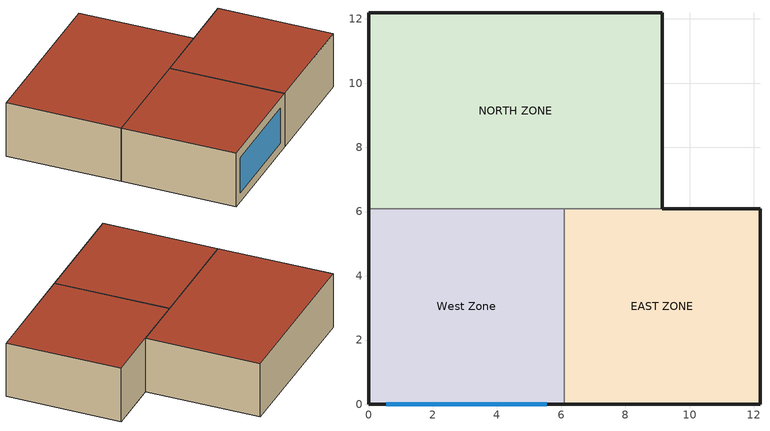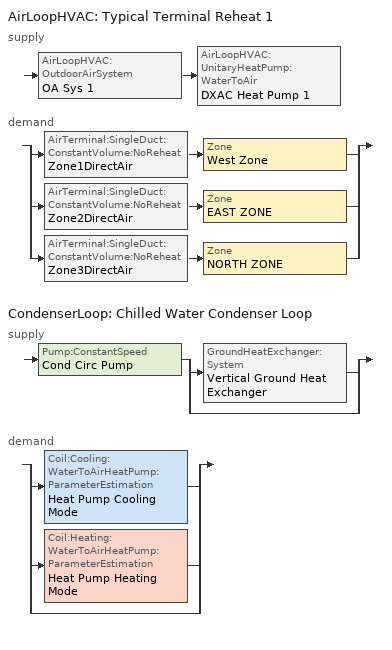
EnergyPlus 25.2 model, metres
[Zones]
West Zone
 floor adiabatic (FLOOR SLAB 8 IN): 0,0 0,6.1 6.1,6.1 6.1,0 z0
 wall outside (EXTWALL80): 0,6.1 0,0 6.1,0 z0:3.05
 wall to NORTH ZONE (PARTITION06): 6.1,6.1 0,6.1 z0:3.05
 wall to EAST ZONE (PARTITION06): 6.1,0 6.1,6.1 z0:3.05
 window (WIN-CON-LIGHT): 0.55,0 5.55,0 z0.5:2.5
 roof outside (ROOF34): 0,6.1 0,0 6.1,0 6.1,6.1 z3.05
EAST ZONE
 floor adiabatic (FLOOR SLAB 8 IN): 6.1,0 6.1,6.1 12.19,6.1 12.19,0 z0
 wall outside (EXTWALL80): 6.1,0 12.19,0 12.19,6.1 9.14,6.1 z0:3.05
 wall to NORTH ZONE (PARTITION06): 9.14,6.1 6.1,6.1 z0:3.05
 roof outside (ROOF34): 6.1,6.1 6.1,0 12.19,0 12.19,6.1 z3.05
NORTH ZONE
 floor adiabatic (FLOOR SLAB 8 IN): 0,6.1 0,12.19 9.14,12.19 9.14,6.1 z0
 wall outside (EXTWALL80): 9.14,6.1 9.14,12.19 0,12.19 0,6.1 z0:3.05
 roof outside (ROOF34): 0,12.19 0,6.1 9.14,6.1 9.14,12.19 z3.05
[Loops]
AirLoopHVAC 'Typical Terminal Reheat 1'
 supply: AirLoopHVAC:OutdoorAirSystem 'OA Sys 1' > AirLoopHVAC:UnitaryHeatPump:WaterToAir 'DXAC Heat Pump 1'
 demand: split
  | AirTerminal:SingleDuct:ConstantVolume:NoReheat 'Zone1DirectAir' > Zone 'West Zone'
  | AirTerminal:SingleDuct:ConstantVolume:NoReheat 'Zone2DirectAir' > Zone 'EAST ZONE'
  | AirTerminal:SingleDuct:ConstantVolume:NoReheat 'Zone3DirectAir' > Zone 'NORTH ZONE'
CondenserLoop 'Chilled Water Condenser Loop'
 supply: Pump:ConstantSpeed 'Cond Circ Pump' > split
  | GroundHeatExchanger:System 'Vertical Ground Heat Exchanger'
  | bypass
 demand: split
  | Coil:Cooling:WaterToAirHeatPump:ParameterEstimation 'Heat Pump Cooling Mode'
  | Coil:Heating:WaterToAirHeatPump:ParameterEstimation 'Heat Pump Heating Mode'
  | bypass
[Building]
NONE: Loads convergence tolerance value=0.04; Maximum number of warmup days=25; Minimum number of warmup days=6; North axis=0; Solar distribution=FullInteriorAndExterior; Temperature convergence tolerance value=0.4; Terrain=Suburbs
[Site:GroundTemperature:Deep]
13.03, 13.03, 13.13, 13.3, 13.43, 13.52, 13.62, 13.77, 13.78, 13.55, 13.44, 13.2
[Site:GroundTemperature:Undisturbed:KusudaAchenbach]
Vertical Ground Heat Exchanger Ground Temps: 3.2, 13.375, 8, 920, 2551.09, 0.692626
[Site:Location]
CHICAGO_IL_USA Design_Conditions: Elevation=190; Latitude=41.78; Longitude=-87.75; Time zone=-6
[SizingPeriod:DesignDay] Barometric pressure=99063; Day of month=21; Daylight saving time indicator=No; Humidity condition type=WetBulb; Rain indicator=No; Snow indicator=No; Solar model indicator=ASHRAEClearSky
Name | Daily dry bulb temperature range | Day type | Maximum dry bulb temperature | Month | Sky clearness | Wetbulb or dewpoint at maximum dry bulb | Wind direction | Wind speed
CHICAGO Ann Clg .4% Condns DB=>MWB | 10.7 | SummerDesignDay | 33.2 | 7 | 1 | 23.8 | 230 | 5.3
CHICAGO Ann Htg 99% Condns DB | 0 | WinterDesignDay | -17.3 | 1 | 0 | -17.3 | 270 | 4.9
[Construction]
EXTWALL80: A1 - 1 IN STUCCO, C4 - 4 IN COMMON BRICK, E1 - 3 / 4 IN PLASTER OR GYP BOARD
FLOOR SLAB 8 IN: C10 - 8 IN HW CONCRETE
PARTITION06: E1 - 3 / 4 IN PLASTER OR GYP BOARD, C6 - 8 IN CLAY TILE, E1 - 3 / 4 IN PLASTER OR GYP BOARD
ROOF34: E2 - 1 / 2 IN SLAG OR STONE, E3 - 3 / 8 IN FELT AND MEMBRANE, B5 - 1 IN DENSE INSULATION, C12 - 2 IN HW CONCRETE
WIN-CON-LIGHT: WIN-LAY-GLASS-LIGHT
[Material] Thermal absorptance=0.9
Name | Conductivity | Density | Roughness | Solar absorptance | Specific heat | Thickness | Visible absorptance
A1 - 1 IN STUCCO | 0.691831 | 1858.142 | Smooth | 0.92 | 836.8 | 0.0253898 | 0.92
B5 - 1 IN DENSE INSULATION | 0.0432394 | 91.30524 | VeryRough | 0.5 | 836.8 | 0.0253898 | 0.5
C4 - 4 IN COMMON BRICK | 0.726422 | 1922.216 | Rough | 0.76 | 836.8 | 0.101498 | 0.76
C6 - 8 IN CLAY TILE | 0.570761 | 1121.292 | Smooth | 0.82 | 836.8 | 0.203302 | 0.82
C10 - 8 IN HW CONCRETE | 1.729577 | 2242.585 | MediumRough | 0.65 | 836.8 | 0.203302 | 0.65
C12 - 2 IN HW CONCRETE | 1.729577 | 2242.585 | MediumRough | 0.65 | 836.8 | 0.0509016 | 0.65
E1 - 3 / 4 IN PLASTER OR GYP BOARD | 0.726422 | 1601.846 | Smooth | 0.92 | 836.8 | 0.01905 | 0.92
E2 - 1 / 2 IN SLAG OR STONE | 1.435549 | 881.0155 | Rough | 0.55 | 1673.6 | 0.0127102 | 0.55
E3 - 3 / 8 IN FELT AND MEMBRANE | 0.190253 | 1121.292 | Rough | 0.75 | 1673.6 | 0.00954024 | 0.75
[WindowMaterial:Glazing]
WIN-LAY-GLASS-LIGHT: Back side infrared hemispherical emissivity=0.84; Back side solar reflectance at normal incidence=0.031; Back side visible reflectance at normal incidence=0.05; Conductivity=0.9; Front side infrared hemispherical emissivity=0.84; Front side solar reflectance at normal incidence=0.031; Front side visible reflectance at normal incidence=0.05; Infrared transmittance at normal incidence=0; Optical data type=SpectralAverage; Solar transmittance at normal incidence=0.9; Thickness=0.003; Visible transmittance at normal incidence=0.9
[AirLoopHVAC]
Typical Terminal Reheat 1: Design supply air flow rate=2
[AirLoopHVAC:UnitaryHeatPump:WaterToAir]
DXAC Heat Pump 1: Availability schedule=FanAndCoilAvailSched; Controlling zone or thermostat location=East Zone; Cooling coil=Heat Pump Cooling Mode; Cooling convergence=0.001; Fan placement=BlowThrough; Heating coil=Heat Pump Heating Mode; Heating convergence=0.001; Maximum outdoor dry bulb temperature for supplemental heater operation=21; Maximum supply air temperature from supplemental heater=50; Supplemental heating coil=Heat Pump DX Supp Heating Coil 1; Supply air fan=Supply Fan 1; Supply air fan operating mode schedule=CyclingFanSch; Supply air flow rate=2
[AirTerminal:SingleDuct:ConstantVolume:NoReheat] Availability schedule=FanAndCoilAvailSched
Name | Maximum air flow rate
Zone1DirectAir; Zone3DirectAir | 0.7
Zone2DirectAir | 0.6
[AvailabilityManager:Scheduled]
Name | Schedule
Heat Pump 1 Avail | FanAndCoilAvailSched
Outdoor Air 1 Avail | OutdoorAirAvailSched
[Coil:Cooling:WaterToAirHeatPump:ParameterEstimation]
Heat Pump Cooling Mode: Compressor efficiency=2.62556; Compressor power losses=837.788; Compressor type=Scroll; Design source side flow rate=0.001; Fan delay time=60; High pressure cutoff=3000000; Latent capacity time constant=60; Leak rate coefficient=0.00897686; Load side outside surface heat transfer coefficient=1987.58; Load side total heat transfer coefficient=2507.76; Low pressure cutoff=0; Maximum cycling rate=2.5; Nominal cooling coil capacity=25000; Nominal time for condensate removal to begin=1000; Part load fraction correlation curve=HPACCOOLPLFFPLR; Ratio of initial moisture evaporation rate and steady state latent capacity=1.5; Refrigerant type=R22; Refrigerant volume flow rate=0.00467073; Source side heat transfer resistance1=0.00351058; Source side heat transfer resistance2=0.00086791; Superheat temperature at the evaporator outlet=2.50345; Volume ratio=0.429867
[Coil:Heating:Fuel]
Heat Pump DX Supp Heating Coil 1: Availability schedule=FanAndCoilAvailSched; Burner efficiency=0.8; Fuel type=NaturalGas; Nominal capacity=32000
[Coil:Heating:WaterToAirHeatPump:ParameterEstimation]
Heat Pump HEATING Mode: Compressor efficiency=2.05365; Compressor power losses=391.471; Compressor type=Scroll; Design source side flow rate=0.001; Gross rated heating capacity=25000; High pressure cutoff=3000000; Leak rate coefficient=9.64709e-05; Load side total heat transfer coefficient=679.8; Low pressure cutoff=0; Part load fraction correlation curve=HPACHEATPLFFPLR; Refrigerant type=R22; Refrigerant volume flow rate=0.00380105; Source side heat transfer resistance1=8.47544e-08; Source side heat transfer resistance2=4.83787e-05; Superheat temperature at the evaporator outlet=0.079252; Volume ratio=0.758407
[CondenserEquipmentList]
All Towers: Vertical Ground Heat Exchanger, GroundHeatExchanger:System
[CondenserEquipmentOperationSchemes]
Tower Loop Operation: Control scheme 1=Year Round Tower Operation; Control scheme 1 schedule=ON
[CondenserLoop]
Chilled Water Condenser Loop: Condenser equipment operation scheme=Tower Loop Operation; Condenser loop volume=Autocalculate; Fluid type=UserDefinedFluidType; Load distribution scheme=SequentialLoad; Maximum loop flow rate=0.0033; Maximum loop temperature=80; Minimum loop flow rate=0; Minimum loop temperature=10; User defined fluid type=PropyleneGlycol15Percent
[Controller:OutdoorAir]
OA Controller 1: Economizer control action type=ModulateFlow; Economizer control type=NoEconomizer; Lockout type=NoLockout; Maximum outdoor air flow rate=1; Minimum limit type=FixedMinimum; Minimum outdoor air flow rate=0.51; Minimum outdoor air schedule=OAFractionSched
[ElectricEquipment] Design level=1000; Design level calculation method=EquipmentLevel; Fraction latent=0; Fraction lost=0; Fraction radiant=0.3; Schedule=INTERMITTENT
Name | Zone or zonelist or space or spacelist
EAST ZONE ElecEq 1 | EAST ZONE
NORTH ZONE ElecEq 1 | NORTH ZONE
West Zone ElecEq 1 | West Zone
[Fan:OnOff]
Supply Fan 1: Availability schedule=FanAndCoilAvailSched; Fan total efficiency=0.7; Maximum flow rate=2; Motor efficiency=0.9; Motor in airstream fraction=1; Pressure rise=300
[GroundHeatExchanger:ResponseFactors]
Vertical Ground Heat Exchanger g-functions: G function reference ratio=0.0005; G function g value 1=-0.348322; G function ln t ts value 1=-15.2996; G function g value 2=0.022208; G function ln t ts value 2=-14.201; G function g value 3=0.412345; G function ln t ts value 3=-13.2202; G function g value 4=0.867498; G function ln t ts value 4=-12.2086; G function g value 5=1.357839; G function ln t ts value 5=-11.1888; G function g value 6=1.852024; G function ln t ts value 6=-10.1816; G function g value 7=2.345656; G function ln t ts value 7=-9.1815; G function g value 8=2.593958; G function ln t ts value 8=-8.6809; G function g value 9=2.679; G function ln t ts value 9=-8.5; G function g value 10=3.023; G function ln t ts value 10=-7.8; G function g value 11=3.32; G function ln t ts value 11=-7.2; G function g value 12=3.681; G function ln t ts value 12=-6.5; G function g value 13=4.071; G function ln t ts value 13=-5.9; G function g value 14=4.828; G function ln t ts value 14=-5.2; G function g value 15=6.253; G function ln t ts value 15=-4.5; G function g value 16=7.894; G function ln t ts value 16=-3.963; G function g value 17=11.82; G function ln t ts value 17=-3.27; G function g value 18=15.117; G function ln t ts value 18=-2.864; G function g value 19=18.006; G function ln t ts value 19=-2.577; G function g value 20=22.887; G function ln t ts value 20=-2.171; G function g value 21=26.924; G function ln t ts value 21=-1.884; G function g value 22=38.004; G function ln t ts value 22=-1.191; G function g value 23=49.919; G function ln t ts value 23=-0.497; G function g value 24=53.407; G function ln t ts value 24=-0.274; G function g value 25=56.632; G function ln t ts value 25=-0.051; G function g value 26=59.825; G function ln t ts value 26=0.196; G function g value 27=62.349; G function ln t ts value 27=0.419; G function g value 28=64.524; G function ln t ts value 28=0.642; G function g value 29=66.412; G function ln t ts value 29=0.873; G function g value 30=67.993; G function ln t ts value 30=1.112; G function g value 31=69.162; G function ln t ts value 31=1.335; G function g value 32=70.476; G function ln t ts value 32=1.679; G function g value 33=71.361; G function ln t ts value 33=2.028; G function g value 34=71.79; G function ln t ts value 34=2.275; G function g value 35=72.511; G function ln t ts value 35=3.003; Ghe vertical properties object=Vertical Ground Heat Exchanger Props; Number of boreholes=120
[GroundHeatExchanger:System]
Vertical Ground Heat Exchanger: Design flow rate=0.0033; Ghe vertical responsefactors object=Vertical Ground Heat Exchanger g-functions; Ground thermal conductivity=0.692626; Ground thermal heat capacity=2.347e+06; Undisturbed ground temperature model=Vertical Ground Heat Exchanger Ground Temps; Undisturbed ground temperature model type=Site:GroundTemperature:Undisturbed:KusudaAchenbach
[GroundHeatExchanger:Vertical:Properties]
Vertical Ground Heat Exchanger Props: Borehole diameter=0.127016; Borehole length=76.2; Depth of top of borehole=1; Grout thermal conductivity=0.692626; Grout thermal heat capacity=3.9e+06; Pipe outer diameter=0.0266667; Pipe thermal conductivity=0.391312; Pipe thermal heat capacity=1.542e+06; Pipe thickness=0.00241285; U tube distance=0.051225
[Lights] Design level calculation method=LightingLevel; End use subcategory=GeneralLights; Fraction radiant=0.2; Fraction replaceable=0; Fraction visible=0.2; Return air fraction=0; Schedule=OFFICE LIGHTING
Name | Lighting level | Zone or zonelist or space or spacelist
EAST ZONE Lights 1 | 1000 | EAST ZONE
NORTH ZONE Lights 1 | 878.6252 | NORTH ZONE
[People] Activity level schedule=Activity Sch; Air velocity schedule=Air Velo Sch; Carbon dioxide generation rate=3.82e-08; Clothing insulation calculation method=ClothingInsulationSchedule; Clothing insulation schedule=Clothing Sch; Fraction radiant=0.3; Mean radiant temperature calculation type=EnclosureAveraged; Number of people calculation method=People; Number of people schedule=OFFICE OCCUPANCY; Thermal comfort model 1 type=Fanger; Work efficiency schedule=Work Eff Sch
Name | Number of people | Zone or zonelist or space or spacelist
EastPeople | 3 | EAST ZONE
NorthPeople | 4 | NORTH ZONE
WestPeople | 3 | West Zone
[PlantEquipmentOperation:Uncontrolled]
Year Round Tower Operation: Equipment list=All Towers
[Pump:ConstantSpeed]
Cond Circ Pump: Design flow rate=0.0033; Design power consumption=25; Design pump head=5000; Fraction of motor inefficiencies to fluid stream=0; Motor efficiency=0.87; Pump control type=Continuous
[SetpointManager:FollowGroundTemperature]
MyCondenserControl: Control variable=Temperature; Maximum setpoint temperature=80; Minimum setpoint temperature=10; Offset temperature difference=0; Setpoint node or nodelist=Condenser Supply Outlet Node
[ThermostatSetpoint:SingleCooling]
Cooling Setpoint with SB: Setpoint temperature schedule=Cooling Setpoints
[ThermostatSetpoint:SingleHeating]
Heating Setpoint with SB: Setpoint temperature schedule=Heating Setpoints
[Zone] Ceiling height=Autocalculate; Multiplier=1; Type=1; Volume=Autocalculate
EAST ZONE; NORTH ZONE; West Zone
[ZoneControl:Thermostat]
Zone 2 Thermostat: Zone or zonelist=EAST ZONE; Control 1=Heating Setpoint with SB; Control 2=Cooling Setpoint with SB; Control type schedule=Zone Control Type Sched
[Zone equipment]
West Zone: Zone1DirectAir
EAST ZONE: Zone2DirectAir
NORTH ZONE: Zone3DirectAir
[Curve:Quadratic] Maximum value of x=1; Minimum value of x=0; Coefficient1 constant=0.75; Coefficient2 x=0.25; Coefficient3 x 2=0
HPACCOOLPLFFPLR; HPACHEATPLFFPLR
[Schedule:Compact]
Activity Sch: Through: 12/31, For: AllDays, Until: 24:00, 131.8
Air Velo Sch: Through: 12/31, For: AllDays, Until: 24:00, 0.137
Clothing Sch; On: Through: 12/31, For: AllDays, Until: 24:00, 1
Cooling Setpoints: Through: 12/31, For: AllDays, Until:  7:00, 30, Until: 17:00, 24, Until: 24:00, 30
CyclingFanSch; Work Eff Sch: Through: 12/31, For: AllDays, Until: 24:00, 0
FanAndCoilAvailSched: Through: 3/31, For: AllDays, Until: 24:00, 1, Through: 9/30, For: WeekDays SummerDesignDay WinterDesignDay, Until: 7:00, 0, Until: 17:00, 1, Until: 24:00, 0, For: AllotherDays, Until: 24:00, 0, Through: 12/31, For: AllDays, Until: 24:00, 1
Heating Setpoints: Through: 12/31, For: AllDays, Until:  7:00, 15, Until: 17:00, 20, Until: 24:00, 15
INTERMITTENT: Through: 12/31, For: WeekDays SummerDesignDay WinterDesignDay, Until: 8:00, 0, Until: 18:00, 1, Until: 24:00, 0, For: AllOtherDays, Until: 24:00, 0
OAFractionSched: Through: 12/31, For: AllDays, Until: 7:00, 0, Until: 17:00, 1, Until: 24:00, 0
OFFICE LIGHTING: Through: 12/31, For: WeekDays SummerDesignDay WinterDesignDay, Until: 6:00, 0.05, Until: 7:00, 0.2, Until: 17:00, 1, Until: 18:00, 0.5, Until: 24:00, 0.05, For: AllOtherDays, Until: 24:00, 0.05
OFFICE OCCUPANCY: Through: 12/31, For: WeekDays SummerDesignDay WinterDesignDay, Until: 6:00, 0, Until: 7:00, 0.1, Until: 8:00, 0.5, Until: 12:00, 1, Until: 13:00, 0.5, Until: 16:00, 1, Until: 17:00, 0.5, Until: 18:00, 0.1, Until: 24:00, 0, For: AllOtherDays, Until: 24:00, 0
OutdoorAirAvailSched: Through: 12/31, For: WeekDays SummerDesignDay WinterDesignDay, Until: 7:00, 0, Until: 17:00, 1, Until: 24:00, 0, For: AllotherDays, Until: 24:00, 0
Zone Control Type Sched: Through: 3/31, For: AllDays, Until: 24:00, 1, Through: 9/30, For: AllDays, Until: 24:00, 2, Through: 12/31, For: AllDays, Until: 24:00, 1
